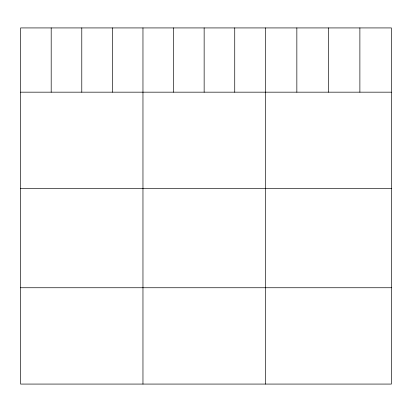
<?xml version="1.0" encoding="UTF-8"?>
<svg xmlns="http://www.w3.org/2000/svg" width="412" height="412" viewBox="0 0 412 412"><rect width="100%" height="100%" fill="white"/><g stroke="black" fill="none" stroke-linecap="round" stroke-linejoin="round"><path stroke-width="0.62" d="M391.4 92.17L391.4 384.072L20.6 384.072L20.6 27.928L391.4 27.928L391.4 92.17L20.6 92.17M20.6 188.5L391.4 188.5M20.6 287.746L391.4 287.746M359.882 27.928L359.882 92.17M328.364 27.928L328.364 92.17M296.846 27.928L296.846 92.17M265.328 27.928L265.328 384.072M234.737 27.928L234.737 92.17M204.146 27.928L204.146 92.17M173.555 27.928L173.555 92.17M142.964 27.928L142.964 384.072M112.373 27.928L112.373 92.17M81.782 27.928L81.782 92.17M51.191 27.928L51.191 92.17"/></g></svg>
